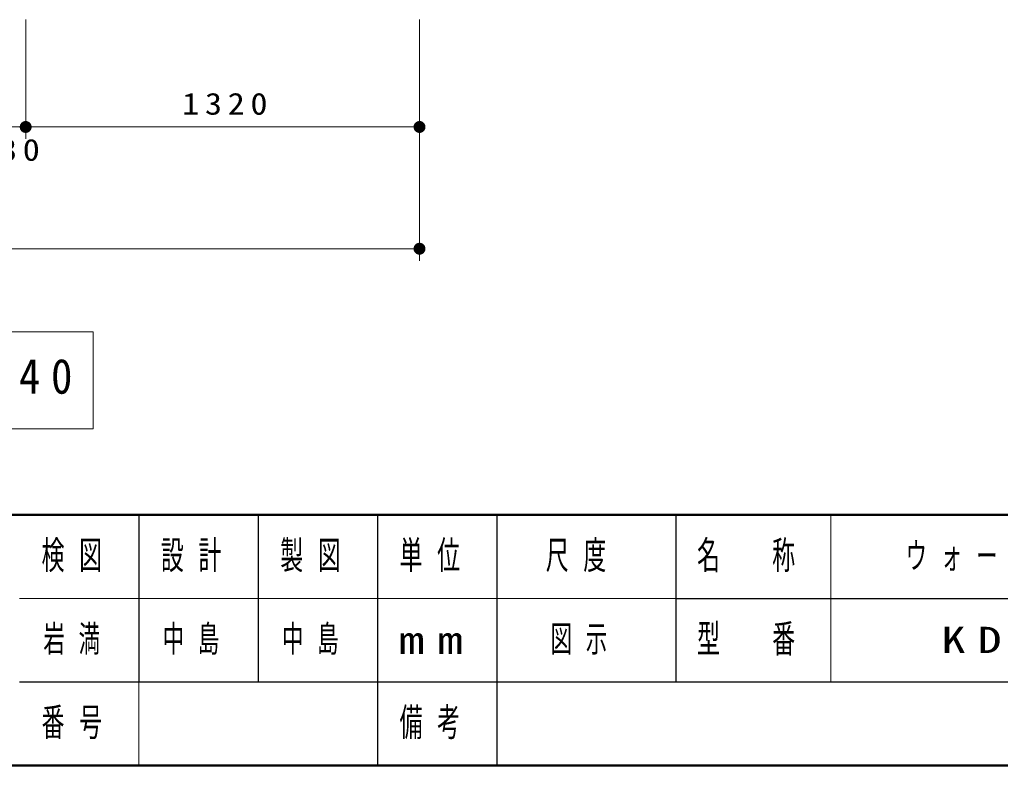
# Model space of a CAD drawing. Units: millimetres on the paper, scale 1:40. Extents: x -385 to 0, y 0 to 267.
# Drawn here: x -242.5 to -160.3, y 0 to 62.5 of the extents above; entities that cross this region are included whole.
import ezdxf

# ---------------------------------------------------------------- set-up
doc = ezdxf.new("R2010")
doc.units = ezdxf.units.MM
doc.layers.add('LY_1', color=7, linetype='Continuous', lineweight=13)
doc.layers.add('LY_3', color=7, linetype='Continuous')
doc.styles.add('ＭＳ ゴシック', font='')
doc.styles.get('ＭＳ ゴシック').set_extended_font_data('MS Gothic')

# ---------------------------------------------------------------- blocks, each defined once
blk = doc.blocks.new('filled_dot')
at = {"color": 0, "linetype": 'Continuous', "lineweight": -2, "const_width": 1.25}
blk.add_lwpolyline([(-0.625, 0, 1), (0.625, 0, 1)], format="xyb", close=True, dxfattribs=at)

msp = doc.modelspace()

# ---------------------------------------------------------------- linework, layer by layer
at = {"layer": 'LY_1'}
for p, q in [((-241.979, 62.516), (-241.979, 52.516)), ((-208.979, 62.516), (-208.979, 42.308)), ((-208.979, 62.516), (-208.979, 52.516)), ((-241.979, 53.516), (-245.229, 53.516)), ((-208.979, 53.516), (-241.979, 53.516)), ((-208.979, 43.308), (-314.479, 43.308)), ((-236.329, 36.333), (-287.129, 36.333)), ((-236.329, 28.2), (-236.329, 36.333)), ((-287.129, 28.2), (-236.329, 28.2)), ((-174.5, 21), (-174.5, 7)), ((-242.5, 14), (-187.5, 14)), ((-232.5, 7), (-232.5, 0))]:
    msp.add_line(p, q, dxfattribs=at)
at = {"layer": 'LY_1', "lineweight": 50}
for p, q in [((-385, 21), (0, 21)), ((-385, 0), (0, 0))]:
    msp.add_line(p, q, dxfattribs=at)
at = {"layer": 'LY_1', "lineweight": 25}
for p, q in [((-232.5, 21), (-232.5, 7)), ((-222.5, 21), (-222.5, 7)), ((-212.5, 21), (-212.5, 0)), ((-202.5, 21), (-202.5, 7)), ((-187.5, 21), (-187.5, 7)), ((-187.5, 14), (-70, 14)), ((-242.5, 7), (0, 7)), ((-202.5, 7), (-202.5, 0))]:
    msp.add_line(p, q, dxfattribs=at)

# ---------------------------------------------------------------- block references
at = {"layer": 'LY_1', "xscale": 0.4, "yscale": 0.4}
msp.add_blockref('filled_dot', (-241.979, 53.516), dxfattribs=at)
at = {"layer": 'LY_1', "xscale": 0.4, "yscale": 0.4, "rotation": 180}
for p in [(-241.979, 53.516), (-208.979, 53.516), (-208.979, 43.308)]:
    msp.add_blockref('filled_dot', p, dxfattribs=at)

# ---------------------------------------------------------------- texts
at = {"layer": 'LY_1', "style": 'ＭＳ ゴシック'}
for s, insert, char_height, attachment_point in [('\\T1.33;\\W1.15;1320', (-225.055, 54.516), 1.833, 8), ('\\T1.33;\\W1.15;130', (-243.183, 52.516), 1.833, 2), ('\\T1.5;\\W0.9;立面展開図\u3000S=1/40', (-285.729, 32.266), 2.933, 4), ('\\T1.64;\\W0.6;検図', (-237.5, 17.5), 2.346, 5), ('\\T1.64;\\W0.6;設計', (-227.5, 17.5), 2.346, 5), ('\\T1.64;\\W0.6;製図', (-217.5, 17.5), 2.346, 5), ('\\T1.64;\\W0.6;単位', (-207.5, 17.5), 2.346, 5), ('\\T1.64;\\W0.6;尺度', (-195.25, 17.5), 2.346, 5), ('\\T1.64;\\W0.6;名\u3000称', (-181, 17.5), 2.346, 5), ('\\T1.64;\\W0.6;型\u3000番', (-181, 10.5), 2.346, 5), ('\\T1.5;\\W1.35;mm', (-207.5, 10.5), 2.346, 5), ('\\T1.64;\\W0.6;番号', (-237.5, 3.5), 2.346, 5), ('\\T1.64;\\W0.6;備考', (-207.5, 3.5), 2.346, 5)]:
    msp.add_mtext(s, dxfattribs=dict(at, insert=insert, char_height=char_height, attachment_point=attachment_point))
at = {"layer": 'LY_3', "char_height": 2.199, "attachment_point": 4, "style": 'ＭＳ ゴシック'}
for s, insert in [('\\T1.64;\\W0.6;ウォールマウンテン', (-168.25, 17.5)), ('\\T1.64;\\W0.6;岩満', (-240.5, 10.5)), ('\\T1.64;\\W0.6;中島', (-230.5, 10.5)), ('\\T1.64;\\W0.6;中島', (-220.5, 10.5)), ('\\T1.64;\\W0.6;図示', (-198, 10.5)), ('\\T1.5;\\W1.35;KDC-04L', (-165.25, 10.5))]:
    msp.add_mtext(s, dxfattribs=dict(at, insert=insert))

doc.saveas('drawing.dxf')
